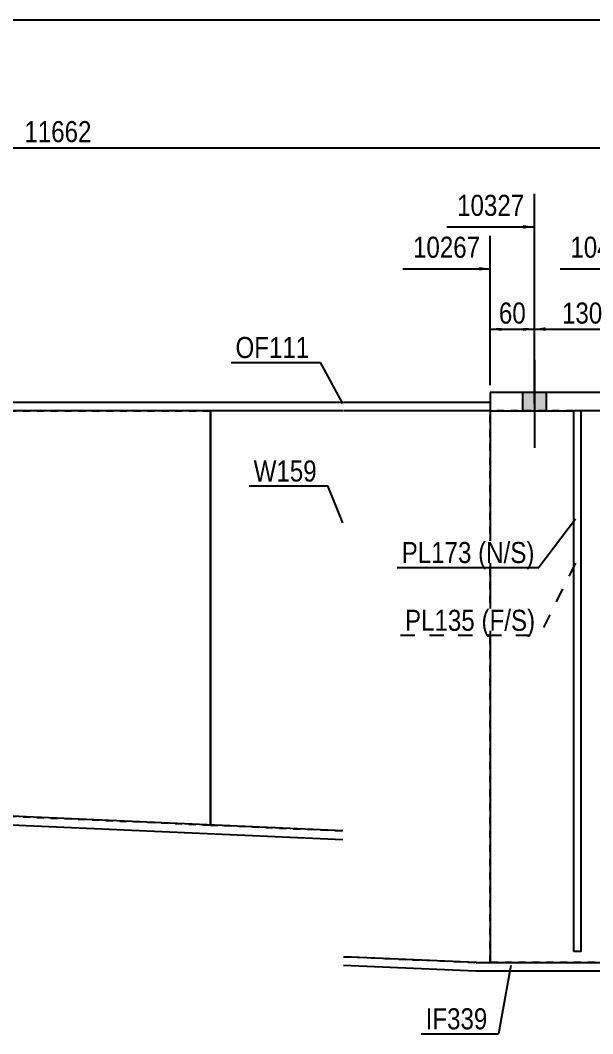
# Model space of a CAD drawing. Header units: millimetres. Extents: x -318 to 94, y -164 to 123.
# Drawn here: x -110.3 to -32.4, y -14.9 to 123 of the extents above; entities that cross this region are included whole.
import ezdxf

# ---------------------------------------------------------------- set-up
doc = ezdxf.new("R2010")
doc.units = ezdxf.units.MM
doc.linetypes.add('DXK_LINE_DOT1', pattern=[1.8814, 0.9407, -0.9407])
doc.linetypes.add('DXK_LINE_DOT2', pattern=[3.9198, 1.9599, -1.9599])
doc.styles.add('Arial Narrow', font='ARIALN.TTF', dxfattribs={"height": 0.2})

# ---------------------------------------------------------------- blocks, each defined once
blk = doc.blocks.new('Unknown-623327950-1210')
at = {"color": 5, "linetype": 'Continuous'}
blk.add_line((94.02, 122.96), (-315.98, 122.96), dxfattribs=at)
blk = doc.blocks.new('Part-623327950-1646 - 1231')
at = {"color": 2, "linetype": 'Continuous'}
for p, q in [((-46.38, 69.83), (-46.38, -5.17)), ((51.45, 69.64), (51.42, 69.83))]:
    blk.add_line(p, q, dxfattribs=at)
at = {"color": 7, "linetype": 'DXK_LINE_DOT1'}
for p, q in [((51.42, 69.83), (-46.38, 69.83)), ((63.35, -5.17), (51.45, 69.64)), ((-13.36, -5.17), (-46.38, -5.17)), ((63.35, -5.17), (-11.96, -5.17))]:
    blk.add_line(p, q, dxfattribs=at)
blk = doc.blocks.new('Part-623327950-1428 - 1231')
at = {"color": 7, "linetype": 'DXK_LINE_DOT1'}
for p, q in [((-132.5, 69.83), (-84.45, 69.83)), ((-132.5, 15.63), (-84.45, 13.52))]:
    blk.add_line(p, q, dxfattribs=at)
at = {"color": 2, "linetype": 'Continuous'}
blk.add_line((-84.45, 13.52), (-84.45, 69.83), dxfattribs=at)
blk = doc.blocks.new('Part-623327950-1412 - 1231')
at = {"color": 2, "linetype": 'Continuous'}
for p, q in [((-114.45, 14.84), (-114.5, 13.64)), ((-66.45, 12.73), (-114.45, 14.84)), ((-66.45, 11.53), (-114.5, 13.64)), ((-48.32, -5.17), (-66.35, -4.38)), ((-48.32, -5.17), (-24.96, -5.17)), ((-48.35, -6.37), (-66.35, -5.58)), ((-24.96, -6.37), (-48.35, -6.37))]:
    blk.add_line(p, q, dxfattribs=at)
at = {"color": 7, "linetype": 'DXK_LINE_DOT1'}
blk.add_line((-24.96, -5.17), (-24.96, -6.37), dxfattribs=at)
blk = doc.blocks.new('Part-623327950-1484 - 1231')
at = {"color": 2, "linetype": 'Continuous'}
for p, q in [((-114.45, 71.03), (-66.45, 71.03)), ((-114.45, 69.83), (-114.45, 71.03)), ((-66.35, 71.03), (-46.38, 71.03)), ((-46.38, 71.03), (-46.38, 69.83)), ((-66.45, 69.83), (-114.45, 69.83)), ((-46.38, 69.83), (-66.35, 69.83))]:
    blk.add_line(p, q, dxfattribs=at)
blk = doc.blocks.new('Bolt-623327950-1485 - 1231')
at = {"linetype": 'Continuous'}
for points in [[(-38.78, 72.33), (-41.98, 72.33), (-41.98, 69.83), (-38.78, 69.83)], [(-38.78, 72.33), (-41.98, 72.33), (-41.98, 69.83), (-38.78, 69.83)], [(-25.78, 72.33), (-28.98, 72.33), (-28.98, 69.83), (-25.78, 69.83)], [(-25.78, 72.33), (-28.98, 72.33), (-28.98, 69.83), (-25.78, 69.83)], [(-13.78, 72.33), (-16.98, 72.33), (-16.98, 69.83), (-13.78, 69.83)], [(-13.78, 72.33), (-16.98, 72.33), (-16.98, 69.83), (-13.78, 69.83)], [(9.72, 72.33), (6.52, 72.33), (6.52, 69.83), (9.72, 69.83)], [(9.72, 72.33), (6.52, 72.33), (6.52, 69.83), (9.72, 69.83)], [(33.22, 72.33), (30.02, 72.33), (30.02, 69.83), (33.22, 69.83)], [(33.22, 72.33), (30.02, 72.33), (30.02, 69.83), (33.22, 69.83)], [(45.22, 72.33), (42.02, 72.33), (42.02, 69.83), (45.22, 69.83)], [(45.22, 72.33), (42.02, 72.33), (42.02, 69.83), (45.22, 69.83)], [(59.22, 72.33), (56.02, 72.33), (56.02, 69.83), (59.22, 69.83)], [(59.22, 72.33), (56.02, 72.33), (56.02, 69.83), (59.22, 69.83)]]:
    blk.add_hatch(color=3, dxfattribs=at).paths.add_polyline_path(points)
at = {"color": 3, "linetype": 'Continuous'}
for p, q in [((-40.38, 76.8), (-40.38, 64.83)), ((-40.38, 76.8), (-40.38, 64.83)), ((-27.38, 76.8), (-27.38, 64.83)), ((-27.38, 76.8), (-27.38, 64.83)), ((-15.38, 76.8), (-15.38, 64.83)), ((-15.38, 76.8), (-15.38, 64.83)), ((8.12, 76.8), (8.12, 64.83)), ((8.12, 76.8), (8.12, 64.83)), ((31.62, 76.8), (31.62, 64.83)), ((31.62, 76.8), (31.62, 64.83)), ((43.62, 76.8), (43.62, 64.83)), ((43.62, 76.8), (43.62, 64.83)), ((57.62, 76.8), (57.62, 64.83)), ((57.62, 76.8), (57.62, 64.83)), ((-41.98, 72.33), (-41.98, 69.83)), ((-41.98, 72.33), (-41.98, 69.83)), ((-38.78, 72.33), (-38.78, 69.83)), ((-38.78, 72.33), (-38.78, 69.83)), ((-28.98, 72.33), (-28.98, 69.83)), ((-28.98, 72.33), (-28.98, 69.83)), ((-25.78, 72.33), (-25.78, 69.83)), ((-25.78, 72.33), (-25.78, 69.83)), ((-16.98, 72.33), (-16.98, 69.83)), ((-16.98, 72.33), (-16.98, 69.83)), ((-13.78, 72.33), (-13.78, 69.83)), ((-13.78, 72.33), (-13.78, 69.83)), ((6.52, 72.33), (6.52, 69.83)), ((6.52, 72.33), (6.52, 69.83)), ((9.72, 72.33), (9.72, 69.83)), ((9.72, 72.33), (9.72, 69.83)), ((30.02, 72.33), (30.02, 69.83)), ((30.02, 72.33), (30.02, 69.83)), ((33.22, 72.33), (33.22, 69.83)), ((33.22, 72.33), (33.22, 69.83)), ((42.02, 72.33), (42.02, 69.83)), ((42.02, 72.33), (42.02, 69.83)), ((45.22, 72.33), (45.22, 69.83)), ((45.22, 72.33), (45.22, 69.83)), ((56.02, 72.33), (56.02, 69.83)), ((56.02, 72.33), (56.02, 69.83)), ((59.22, 72.33), (59.22, 69.83)), ((59.22, 72.33), (59.22, 69.83))]:
    blk.add_line(p, q, dxfattribs=at)
blk = doc.blocks.new('Part-623327950-3013 - 1231')
at = {"color": 2, "linetype": 'Continuous'}
for p, q in [((-34.03, 69.83), (-35.03, 69.83)), ((-35.03, -3.67), (-35.03, 69.83)), ((-34.03, -3.67), (-34.03, 69.83)), ((-34.03, -3.67), (-35.03, -3.67))]:
    blk.add_line(p, q, dxfattribs=at)
blk = doc.blocks.new('Part-623327950-1748 - 1231')
at = {"color": 2, "linetype": 'Continuous'}
for p, q in [((63.62, 72.33), (-46.38, 72.33)), ((-46.38, 72.33), (-46.38, 69.83)), ((63.62, 69.83), (63.62, 72.33)), ((-46.38, 69.83), (-35.03, 69.83)), ((63.62, 69.83), (-34.03, 69.83))]:
    blk.add_line(p, q, dxfattribs=at)
at = {"color": 7, "linetype": 'DXK_LINE_DOT1'}
blk.add_line((-34.03, 69.83), (-35.03, 69.83), dxfattribs=at)
blk = doc.blocks.new('Part-623327950-1690 - 1231')
at = {"color": 2, "linetype": 'Continuous'}
blk.add_line((-84.45, 69.83), (-84.45, 13.52), dxfattribs=at)
at = {"color": 7, "linetype": 'DXK_LINE_DOT1'}
for p, q in [((-66.45, 69.83), (-84.45, 69.83)), ((-46.38, 69.83), (-66.35, 69.83)), ((-46.38, -5.17), (-46.38, 69.83)), ((-84.45, 13.52), (-66.45, 12.73)), ((-66.35, -4.38), (-48.32, -5.17)), ((-48.32, -5.17), (-46.38, -5.17))]:
    blk.add_line(p, q, dxfattribs=at)
blk = doc.blocks.new('Part-623327950-3012 - 1231')
at = {"color": 7, "linetype": 'DXK_LINE_DOT1'}
for p, q in [((-35.03, -3.67), (-35.03, 69.83)), ((-34.03, -3.67), (-34.03, 69.83)), ((-34.03, -3.67), (-35.03, -3.67))]:
    blk.add_line(p, q, dxfattribs=at)
blk = doc.blocks.new('StraightDimension-623327950-4174 - 1231')
at = {"linetype": 'Continuous'}
for points in [[(-44.88, 80.71), (-46.38, 80.96), (-44.88, 81.21)], [(-41.88, 81.21), (-40.38, 80.96), (-41.88, 80.71)]]:
    blk.add_hatch(color=7, dxfattribs=at).paths.add_polyline_path(points)
at = {"color": 7, "linetype": 'Continuous'}
for p, q in [((-46.38, 73.33), (-46.38, 83.21)), ((-40.38, 70.83), (-40.38, 83.21)), ((-46.38, 80.96), (-40.38, 80.96))]:
    blk.add_line(p, q, dxfattribs=at)
at = {"color": 0}
blk.add_wipeout([(-40.95, 81.11), (-40.95, 85.31), (-45.8, 85.31), (-45.8, 81.11)], dxfattribs=at)
at = {"color": 3, "style": 'Arial Narrow'}
blk.add_text('60', height=2.863, dxfattribs=at).set_placement((-45.2, 81.71))
blk = doc.blocks.new('StraightDimension-623327950-1906 - 1231')
at = {"linetype": 'Continuous'}
blk.add_hatch(color=7, dxfattribs=at).paths.add_polyline_path([(-26.46, 89.41), (-24.96, 89.16), (-26.46, 88.91)])
at = {"color": 7, "linetype": 'Continuous'}
for p, q in [((-24.96, -4.17), (-24.96, 93.66)), ((-36.85, 89.16), (-24.96, 89.16))]:
    blk.add_line(p, q, dxfattribs=at)
at = {"color": 0}
blk.add_wipeout([(-25.74, 90.06), (-25.74, 94.26), (-36.08, 94.26), (-36.08, 90.06)], dxfattribs=at)
at = {"color": 3, "style": 'Arial Narrow'}
blk.add_text('10482', height=2.863, dxfattribs=at).set_placement((-35.48, 90.66))
blk = doc.blocks.new('StraightDimension-623327950-1923 - 1231')
at = {"linetype": 'Continuous'}
blk.add_hatch(color=7, dxfattribs=at).paths.add_polyline_path([(-41.88, 95.11), (-40.38, 94.86), (-41.88, 94.61)])
at = {"color": 7, "linetype": 'Continuous'}
for p, q in [((-40.38, 70.83), (-40.38, 99.36)), ((-52.27, 94.86), (-40.38, 94.86))]:
    blk.add_line(p, q, dxfattribs=at)
at = {"color": 0}
blk.add_wipeout([(-41.15, 95.76), (-41.15, 99.96), (-51.49, 99.96), (-51.49, 95.76)], dxfattribs=at)
at = {"color": 3, "style": 'Arial Narrow'}
blk.add_text('10327', height=2.863, dxfattribs=at).set_placement((-50.89, 96.36))
blk = doc.blocks.new('StraightDimension-623327950-1938 - 1231')
at = {"linetype": 'Continuous'}
blk.add_hatch(color=7, dxfattribs=at).paths.add_polyline_path([(-47.88, 89.41), (-46.38, 89.16), (-47.88, 88.91)])
at = {"color": 7, "linetype": 'Continuous'}
for p, q in [((-46.38, 73.33), (-46.38, 93.66)), ((-58.27, 89.16), (-46.38, 89.16))]:
    blk.add_line(p, q, dxfattribs=at)
at = {"color": 0}
blk.add_wipeout([(-47.15, 90.06), (-47.15, 94.26), (-57.49, 94.26), (-57.49, 90.06)], dxfattribs=at)
at = {"color": 3, "style": 'Arial Narrow'}
blk.add_text('10267', height=2.863, dxfattribs=at).set_placement((-56.89, 90.66))
blk = doc.blocks.new('StraightDimension-623327950-1964 - 1231')
at = {"color": 7, "linetype": 'Continuous'}
blk.add_line((-301.5, 105.63), (91.12, 105.63), dxfattribs=at)
at = {"color": 0}
blk.add_wipeout([(-100.02, 105.78), (-100.02, 109.98), (-110.36, 109.98), (-110.36, 105.78)], dxfattribs=at)
at = {"color": 3, "style": 'Arial Narrow'}
blk.add_text('11662', height=2.863, dxfattribs=at).set_placement((-109.76, 106.38))
blk = doc.blocks.new('StraightDimension-623327950-4173 - 1231')
at = {"linetype": 'Continuous'}
for points in [[(-38.88, 80.71), (-40.38, 80.96), (-38.88, 81.21)], [(-28.88, 81.21), (-27.38, 80.96), (-28.88, 80.71)]]:
    blk.add_hatch(color=7, dxfattribs=at).paths.add_polyline_path(points)
at = {"color": 7, "linetype": 'Continuous'}
for p, q in [((-40.38, 70.83), (-40.38, 83.21)), ((-27.38, 75.09), (-27.38, 83.21)), ((-40.38, 80.96), (-27.38, 80.96))]:
    blk.add_line(p, q, dxfattribs=at)
at = {"color": 0}
blk.add_wipeout([(-30.53, 81.11), (-30.53, 85.31), (-37.22, 85.31), (-37.22, 81.11)], dxfattribs=at)
at = {"color": 3, "style": 'Arial Narrow'}
blk.add_text('130', height=2.863, dxfattribs=at).set_placement((-36.62, 81.71))
blk = doc.blocks.new('Mark-623327950-1408 - 1231')
at = {"color": 7, "linetype": 'Continuous'}
blk.add_line((-43.57, -5.56), (-45.27, -14.86), dxfattribs=at)
at = {"color": 0}
blk.add_wipeout([(-46.77, -14.26), (-46.77, -11.26), (-55.17, -11.26), (-55.17, -14.26)], dxfattribs=at)
blk.add_wipeout([(-46.77, -14.26), (-46.77, -11.26), (-55.17, -11.26), (-55.17, -14.26)], dxfattribs=at)
at = {"color": 7, "linetype": 'Continuous'}
blk.add_line((-55.77, -14.86), (-45.27, -14.86), dxfattribs=at)
at = {"color": 3, "style": 'Arial Narrow'}
blk.add_text('IF339', height=2.863, dxfattribs=at).set_placement((-55.17, -14.26))
blk = doc.blocks.new('Mark-623327950-1480 - 1231')
at = {"color": 7, "linetype": 'Continuous'}
blk.add_line((-66.45, 70.85), (-69.49, 76.43), dxfattribs=at)
at = {"color": 0}
blk.add_wipeout([(-70.99, 77.03), (-70.99, 80.03), (-81.04, 80.03), (-81.04, 77.03)], dxfattribs=at)
blk.add_wipeout([(-70.99, 77.03), (-70.99, 80.03), (-81.04, 80.03), (-81.04, 77.03)], dxfattribs=at)
at = {"color": 7, "linetype": 'Continuous'}
blk.add_line((-81.64, 76.43), (-69.49, 76.43), dxfattribs=at)
at = {"color": 3, "style": 'Arial Narrow'}
blk.add_text('OF111', height=2.863, dxfattribs=at).set_placement((-81.04, 77.03))
blk = doc.blocks.new('Mark-623327950-1686 - 1231')
at = {"color": 7, "linetype": 'Continuous'}
blk.add_line((-66.43, 54.61), (-68.48, 59.63), dxfattribs=at)
at = {"color": 0}
blk.add_wipeout([(-69.98, 60.23), (-69.98, 63.23), (-78.57, 63.23), (-78.57, 60.23)], dxfattribs=at)
blk.add_wipeout([(-69.98, 60.23), (-69.98, 63.23), (-78.57, 63.23), (-78.57, 60.23)], dxfattribs=at)
at = {"color": 7, "linetype": 'Continuous'}
blk.add_line((-79.17, 59.63), (-68.48, 59.63), dxfattribs=at)
at = {"color": 3, "style": 'Arial Narrow'}
blk.add_text('W159', height=2.863, dxfattribs=at).set_placement((-78.57, 60.23))
blk = doc.blocks.new('Mark-623327950-3043 - 1231')
at = {"color": 0}
for points in [[(-48.47, 39.93), (-48.47, 42.93), (-57.98, 42.93), (-57.98, 39.93)], [(-40.27, 39.93), (-40.27, 42.93), (-47.57, 42.93), (-47.57, 39.93)]]:
    blk.add_wipeout(points, dxfattribs=at)
for points in [[(-48.47, 39.93), (-48.47, 42.93), (-57.98, 42.93), (-57.98, 39.93)], [(-40.27, 39.93), (-40.27, 42.93), (-47.57, 42.93), (-47.57, 39.93)]]:
    blk.add_wipeout(points, dxfattribs=at)
at = {"color": 7, "linetype": 'DXK_LINE_DOT2'}
for p in [(-34.8, 49.14), (-58.58, 39.33)]:
    blk.add_line(p, (-39.67, 39.33), dxfattribs=at)
at = {"color": 3, "style": 'Arial Narrow'}
for s, p in [('PL135', (-57.98, 39.93)), ('(F/', (-47.57, 39.93)), ('S)', (-43.56, 39.93))]:
    blk.add_text(s, height=2.863, dxfattribs=at).set_placement(p)
blk = doc.blocks.new('Mark-623327950-3046 - 1231')
at = {"color": 0}
for points in [[(-48.93, 49.15), (-48.93, 52.15), (-58.43, 52.15), (-58.43, 49.15)], [(-40.36, 49.15), (-40.36, 52.15), (-48.03, 52.15), (-48.03, 49.15)]]:
    blk.add_wipeout(points, dxfattribs=at)
for points in [[(-48.93, 49.15), (-48.93, 52.15), (-58.43, 52.15), (-58.43, 49.15)], [(-40.36, 49.15), (-40.36, 52.15), (-48.03, 52.15), (-48.03, 49.15)]]:
    blk.add_wipeout(points, dxfattribs=at)
at = {"color": 7, "linetype": 'Continuous'}
for p in [(-34.8, 55.1), (-59.03, 48.55)]:
    blk.add_line(p, (-39.76, 48.55), dxfattribs=at)
at = {"color": 3, "style": 'Arial Narrow'}
for s, p in [('PL173', (-58.43, 49.15)), ('(N/', (-48.03, 49.15)), ('S)', (-43.65, 49.15))]:
    blk.add_text(s, height=2.863, dxfattribs=at).set_placement(p)

msp = doc.modelspace()

# ---------------------------------------------------------------- block references
for name in ['Unknown-623327950-1210', 'Bolt-623327950-1485 - 1231', 'Part-623327950-1748 - 1231', 'Part-623327950-1484 - 1231', 'Part-623327950-1428 - 1231', 'Part-623327950-1690 - 1231', 'Part-623327950-1646 - 1231', 'Part-623327950-3013 - 1231', 'Part-623327950-3012 - 1231', 'Part-623327950-1412 - 1231']:
    msp.add_blockref(name, (0, 0))

# ---------------------------------------------------------------- next in the draw order: block references
for name in ['StraightDimension-623327950-1906 - 1231', 'StraightDimension-623327950-4174 - 1231', 'Mark-623327950-1408 - 1231']:
    msp.add_blockref(name, (0, 0))

# ---------------------------------------------------------------- next in the draw order: block references
msp.add_blockref('StraightDimension-623327950-1923 - 1231', (0, 0))

# ---------------------------------------------------------------- next in the draw order: block references
msp.add_blockref('StraightDimension-623327950-1938 - 1231', (0, 0))

# ---------------------------------------------------------------- next in the draw order: block references
msp.add_blockref('StraightDimension-623327950-1964 - 1231', (0, 0))

# ---------------------------------------------------------------- next in the draw order: block references
for name in ['StraightDimension-623327950-4173 - 1231', 'Mark-623327950-1480 - 1231', 'Mark-623327950-1686 - 1231', 'Mark-623327950-3043 - 1231']:
    msp.add_blockref(name, (0, 0))

# ---------------------------------------------------------------- next in the draw order: block references
msp.add_blockref('Mark-623327950-3046 - 1231', (0, 0))

doc.saveas('drawing.dxf')
